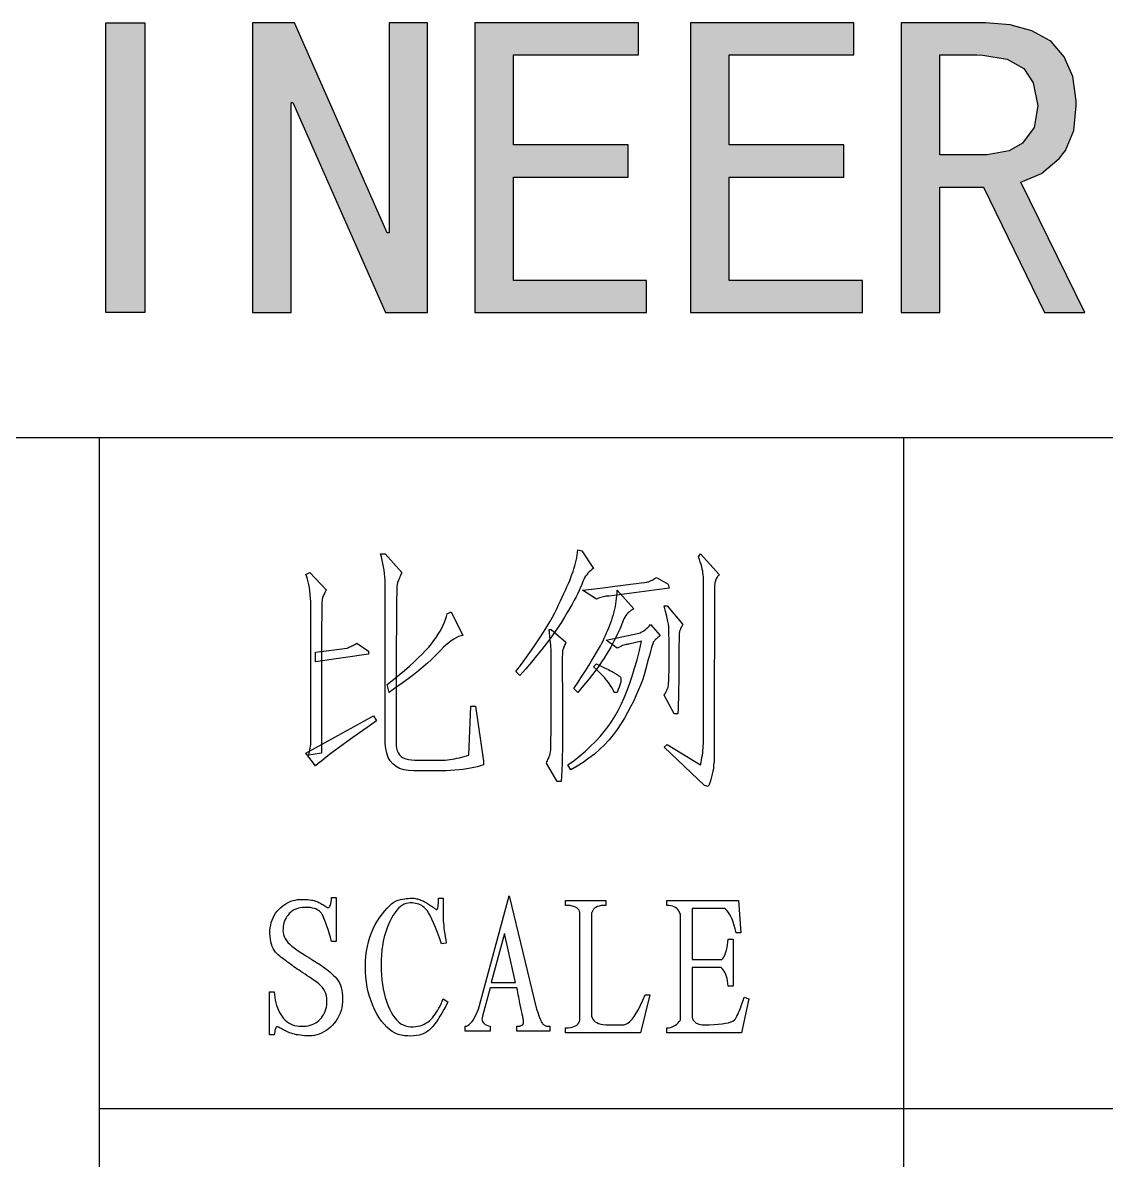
# Model space of a CAD drawing. Extents: x 0 to 420, y 0 to 297.
# Drawn here: x 362.24 to 373.01, y 27.82 to 39.13 of the extents above; entities that cross this region are included whole.
import ezdxf

# ---------------------------------------------------------------- set-up
doc = ezdxf.new("R2010")
doc.units = 0

msp = doc.modelspace()

# ---------------------------------------------------------------- linework, layer by layer
at = {"color": 154, "lineweight": 25, "ltscale": 0.072032}
for p, q in [((363.061, 36.247), (363.061, 39.128)), ((363.448, 39.128), (363.448, 36.247)), ((364.521, 39.128), (364.521, 36.247)), ((366.262, 36.247), (366.262, 39.128)), ((366.733, 39.128), (366.733, 36.247)), ((368.876, 39.128), (368.876, 36.247)), ((370.972, 39.128), (370.972, 36.247))]:
    msp.add_line(p, q, dxfattribs=at)
at = {"color": 154, "lineweight": 25, "ltscale": 0.009667}
for p, q in [((363.061, 39.128), (363.448, 39.128)), ((363.448, 36.247), (363.061, 36.247))]:
    msp.add_line(p, q, dxfattribs=at)
at = {"color": 154, "lineweight": 25, "ltscale": 0.010467}
for p, q in [((364.939, 39.128), (364.521, 39.128)), ((365.843, 36.247), (366.262, 36.247))]:
    msp.add_line(p, q, dxfattribs=at)
at = {"color": 154, "lineweight": 25, "ltscale": 0.057115}
msp.add_line((365.861, 37.038), (364.939, 39.128), dxfattribs=at)
at = {"color": 154, "lineweight": 25, "ltscale": 0.009595}
for p, q in [((366.262, 39.128), (365.878, 39.128)), ((364.521, 36.247), (364.904, 36.247)), ((370.972, 36.247), (371.356, 36.247))]:
    msp.add_line(p, q, dxfattribs=at)
at = {"color": 154, "lineweight": 25, "ltscale": 0.052261}
msp.add_line((365.878, 39.128), (365.878, 37.038), dxfattribs=at)
at = {"color": 154, "lineweight": 25, "ltscale": 0.040631}
for p, q in [((368.358, 39.128), (366.733, 39.128)), ((370.501, 39.128), (368.876, 39.128))]:
    msp.add_line(p, q, dxfattribs=at)
at = {"color": 154, "lineweight": 25, "ltscale": 0.007995}
for p, q in [((368.358, 38.809), (368.358, 39.128)), ((370.501, 38.809), (370.501, 39.128)), ((368.44, 36.247), (368.44, 36.567)), ((370.586, 36.247), (370.586, 36.567))]:
    msp.add_line(p, q, dxfattribs=at)
at = {"color": 154, "lineweight": 25, "ltscale": 0.020934}
msp.add_line((371.81, 39.128), (370.972, 39.128), dxfattribs=at)
at = {"color": 154, "lineweight": 25, "ltscale": 0.006199}
msp.add_line((372.057, 39.108), (371.81, 39.128), dxfattribs=at)
at = {"color": 154, "lineweight": 25, "ltscale": 0.005591}
msp.add_line((372.272, 39.047), (372.057, 39.108), dxfattribs=at)
at = {"color": 154, "lineweight": 25, "ltscale": 0.005203}
msp.add_line((372.455, 38.948), (372.272, 39.047), dxfattribs=at)
at = {"color": 154, "lineweight": 25, "ltscale": 0.000262174}
msp.add_line((372.464, 38.942), (372.455, 38.948), dxfattribs=at)
at = {"color": 154, "lineweight": 25, "ltscale": 0.004998}
msp.add_line((372.595, 38.791), (372.464, 38.942), dxfattribs=at)
at = {"color": 154, "lineweight": 25, "ltscale": 0.022387}
for p, q in [((367.117, 37.913), (367.117, 38.809)), ((369.263, 37.913), (369.263, 38.809))]:
    msp.add_line(p, q, dxfattribs=at)
at = {"color": 154, "lineweight": 25, "ltscale": 0.031037}
msp.add_line((367.117, 38.809), (368.358, 38.809), dxfattribs=at)
at = {"color": 154, "lineweight": 25, "ltscale": 0.030964}
msp.add_line((369.263, 38.809), (370.501, 38.809), dxfattribs=at)
at = {"color": 154, "lineweight": 25, "ltscale": 0.024859}
msp.add_line((371.356, 37.814), (371.356, 38.809), dxfattribs=at)
at = {"color": 154, "lineweight": 25, "ltscale": 0.009231}
msp.add_line((371.356, 38.809), (371.725, 38.809), dxfattribs=at)
at = {"color": 154, "lineweight": 25, "ltscale": 0.001456}
msp.add_line((371.725, 38.809), (371.783, 38.806), dxfattribs=at)
at = {"color": 154, "lineweight": 25, "ltscale": 0.006106}
msp.add_line((371.783, 38.806), (372.025, 38.768), dxfattribs=at)
at = {"color": 154, "lineweight": 25, "ltscale": 0.004851}
msp.add_line((372.025, 38.768), (372.193, 38.672), dxfattribs=at)
at = {"color": 154, "lineweight": 25, "ltscale": 0.005373}
msp.add_line((372.679, 38.594), (372.595, 38.791), dxfattribs=at)
at = {"color": 154, "lineweight": 25, "ltscale": 0.004193}
msp.add_line((372.193, 38.672), (372.286, 38.532), dxfattribs=at)
at = {"color": 154, "lineweight": 25, "ltscale": 0.006096}
msp.add_line((372.714, 38.352), (372.679, 38.594), dxfattribs=at)
at = {"color": 154, "lineweight": 25, "ltscale": 0.005845}
msp.add_line((372.286, 38.532), (372.33, 38.303), dxfattribs=at)
at = {"color": 154, "lineweight": 25, "ltscale": 0.001236}
msp.add_line((372.714, 38.303), (372.714, 38.352), dxfattribs=at)
at = {"color": 154, "lineweight": 25, "ltscale": 0.052189}
msp.add_line((364.904, 36.247), (364.904, 38.335), dxfattribs=at)
at = {"color": 154, "lineweight": 25, "ltscale": 0.000436401}
for p, q in [((364.904, 38.335), (364.922, 38.335)), ((365.878, 37.038), (365.861, 37.038))]:
    msp.add_line(p, q, dxfattribs=at)
at = {"color": 154, "lineweight": 25, "ltscale": 0.057049}
msp.add_line((364.922, 38.335), (365.843, 36.247), dxfattribs=at)
at = {"color": 154, "lineweight": 25, "ltscale": 0.005449}
msp.add_line((372.33, 38.303), (372.295, 38.088), dxfattribs=at)
at = {"color": 154, "lineweight": 25, "ltscale": 0.006213}
msp.add_line((372.688, 38.056), (372.714, 38.303), dxfattribs=at)
at = {"color": 154, "lineweight": 25, "ltscale": 0.004884}
msp.add_line((372.295, 38.088), (372.179, 37.931), dxfattribs=at)
at = {"color": 154, "lineweight": 25, "ltscale": 0.005345}
msp.add_line((372.606, 37.858), (372.688, 38.056), dxfattribs=at)
at = {"color": 154, "lineweight": 25, "ltscale": 0.028493}
for p, q in [((368.257, 37.913), (367.117, 37.913)), ((370.402, 37.913), (369.263, 37.913)), ((367.117, 37.593), (368.257, 37.593)), ((369.263, 37.593), (370.402, 37.593))]:
    msp.add_line(p, q, dxfattribs=at)
at = {"color": 154, "lineweight": 25, "ltscale": 0.007996}
for p, q in [((368.257, 37.593), (368.257, 37.913)), ((370.402, 37.593), (370.402, 37.913))]:
    msp.add_line(p, q, dxfattribs=at)
at = {"color": 154, "lineweight": 25, "ltscale": 0.003778}
msp.add_line((372.179, 37.931), (372.048, 37.855), dxfattribs=at)
at = {"color": 154, "lineweight": 25, "ltscale": 0.011775}
msp.add_line((371.827, 37.814), (371.356, 37.814), dxfattribs=at)
at = {"color": 154, "lineweight": 25, "ltscale": 0.005617}
msp.add_line((372.048, 37.855), (371.827, 37.814), dxfattribs=at)
at = {"color": 154, "lineweight": 25, "ltscale": 0.005827}
msp.add_line((372.368, 37.628), (372.545, 37.779), dxfattribs=at)
at = {"color": 154, "lineweight": 25, "ltscale": 0.002486}
msp.add_line((372.545, 37.779), (372.606, 37.858), dxfattribs=at)
at = {"color": 154, "lineweight": 25, "ltscale": 0.025658}
for p, q in [((367.117, 36.567), (367.117, 37.593)), ((369.263, 36.567), (369.263, 37.593))]:
    msp.add_line(p, q, dxfattribs=at)
at = {"color": 154, "lineweight": 25, "ltscale": 0.005507}
msp.add_line((372.164, 37.544), (372.368, 37.628), dxfattribs=at)
at = {"color": 154, "lineweight": 25, "ltscale": 0.03111}
msp.add_line((371.356, 36.247), (371.356, 37.492), dxfattribs=at)
at = {"color": 154, "lineweight": 25, "ltscale": 0.010902}
msp.add_line((371.356, 37.492), (371.792, 37.492), dxfattribs=at)
at = {"color": 154, "lineweight": 25, "ltscale": 0.034589}
msp.add_line((371.792, 37.492), (372.397, 36.247), dxfattribs=at)
at = {"color": 154, "lineweight": 25, "ltscale": 7.24792e-05}
msp.add_line((372.161, 37.544), (372.164, 37.544), dxfattribs=at)
at = {"color": 154, "lineweight": 25, "ltscale": 0.036115}
msp.add_line((372.798, 36.247), (372.161, 37.544), dxfattribs=at)
at = {"color": 154, "lineweight": 25, "ltscale": 0.033073}
msp.add_line((368.44, 36.567), (367.117, 36.567), dxfattribs=at)
at = {"color": 154, "lineweight": 25, "ltscale": 0.033072}
msp.add_line((370.586, 36.567), (369.263, 36.567), dxfattribs=at)
at = {"color": 154, "lineweight": 25, "ltscale": 0.042667}
msp.add_line((366.733, 36.247), (368.44, 36.247), dxfattribs=at)
at = {"color": 154, "lineweight": 25, "ltscale": 0.042739}
msp.add_line((368.876, 36.247), (370.586, 36.247), dxfattribs=at)
at = {"color": 154, "lineweight": 25, "ltscale": 0.01003}
msp.add_line((372.397, 36.247), (372.798, 36.247), dxfattribs=at)
at = {"color": 7, "lineweight": 25}
for p, q in [((415, 35), (235, 35)), ((363, 15), (363, 35)), ((371, 15), (371, 35)), ((415, 28.33), (363, 28.33))]:
    msp.add_line(p, q, dxfattribs=at)
for points in [[(366.691, 32.334), (366.74, 32.334), (366.818, 31.787), (366.818, 31.748), (366.788, 31.738), (366.756, 31.73), (366.723, 31.722), (366.688, 31.715), (366.652, 31.709), (366.614, 31.703), (366.575, 31.699), (366.534, 31.695), (366.491, 31.692), (366.447, 31.689), (366.125, 31.689), (366.073, 31.692), (366.026, 31.7), (365.984, 31.714), (365.948, 31.733), (365.917, 31.758), (365.891, 31.788), (365.871, 31.823), (365.856, 31.864), (365.846, 31.911), (365.841, 31.963), (365.841, 33.515), (365.841, 33.55), (365.839, 33.585), (365.837, 33.619), (365.834, 33.653), (365.829, 33.686), (365.824, 33.719), (365.818, 33.752), (365.81, 33.784), (365.802, 33.816), (365.793, 33.847), (365.841, 33.847), (366.007, 33.662), (366, 33.647), (365.993, 33.632), (365.987, 33.618), (365.981, 33.606), (365.976, 33.593), (365.971, 33.582), (365.967, 33.572), (365.964, 33.562), (365.961, 33.553), (365.959, 33.545), (365.957, 33.522), (365.955, 33.468), (365.954, 33.384), (365.952, 33.27), (365.951, 33.125), (365.95, 32.949), (365.95, 32.743), (365.949, 32.507), (365.949, 32.24), (365.949, 31.943), (365.952, 31.915), (365.959, 31.89), (365.97, 31.868), (365.983, 31.849), (366, 31.833), (366.02, 31.82), (366.044, 31.81), (366.071, 31.802), (366.101, 31.798), (366.134, 31.797), (366.437, 31.797), (366.461, 31.799), (366.484, 31.802), (366.507, 31.805), (366.531, 31.809), (366.554, 31.814), (366.578, 31.819), (366.601, 31.825), (366.625, 31.831), (366.648, 31.838), (366.672, 31.845)], [(367.912, 33.701), (367.897, 33.691), (367.882, 33.679), (367.869, 33.667), (367.856, 33.654), (367.845, 33.64), (367.834, 33.625), (367.824, 33.609), (367.815, 33.592), (367.807, 33.573), (367.799, 33.554), (367.792, 33.533), (367.781, 33.51), (367.769, 33.483), (367.755, 33.454), (367.738, 33.421), (367.72, 33.386), (367.699, 33.348), (367.676, 33.308), (367.651, 33.264), (367.624, 33.217), (367.594, 33.169), (367.561, 33.118), (367.524, 33.065), (367.485, 33.01), (367.442, 32.953), (367.396, 32.893), (367.346, 32.832), (367.294, 32.769), (367.238, 32.704), (367.179, 32.636), (367.14, 32.676), (367.195, 32.75), (367.246, 32.821), (367.294, 32.888), (367.338, 32.952), (367.378, 33.012), (367.415, 33.069), (367.448, 33.123), (367.478, 33.172), (367.504, 33.219), (367.526, 33.261), (367.546, 33.302), (367.565, 33.341), (367.584, 33.379), (367.601, 33.416), (367.618, 33.452), (367.633, 33.486), (367.648, 33.52), (367.662, 33.552), (367.675, 33.583), (367.687, 33.613), (367.698, 33.642), (367.709, 33.671), (367.718, 33.699), (367.726, 33.727), (367.734, 33.755), (367.74, 33.782), (367.745, 33.809), (367.75, 33.835), (367.753, 33.861), (367.755, 33.886), (367.795, 33.877)], [(368.976, 31.748), (368.982, 31.773), (368.987, 31.798), (368.991, 31.822), (368.995, 31.846), (368.998, 31.87), (369.001, 31.893), (369.003, 31.916), (369.004, 31.938), (369.005, 31.96), (369.005, 31.982), (369.005, 33.603), (369.005, 33.619), (369.004, 33.637), (369.001, 33.655), (368.998, 33.675), (368.993, 33.696), (368.988, 33.718), (368.982, 33.741), (368.974, 33.766), (368.966, 33.791), (368.957, 33.818), (368.976, 33.847), (369.162, 33.642), (369.154, 33.633), (369.147, 33.623), (369.141, 33.614), (369.136, 33.605), (369.131, 33.596), (369.127, 33.587), (369.124, 33.579), (369.121, 33.57), (369.119, 33.562), (369.118, 33.554), (369.117, 33.53), (369.116, 33.472), (369.115, 33.382), (369.115, 33.258), (369.114, 33.1), (369.114, 32.91), (369.113, 32.686), (369.113, 32.429), (369.113, 32.139), (369.113, 31.816), (369.111, 31.782), (369.107, 31.749), (369.104, 31.717), (369.099, 31.686), (369.093, 31.657), (369.087, 31.63), (369.08, 31.604), (369.072, 31.579), (369.064, 31.555), (369.054, 31.533), (369.015, 31.543), (368.615, 31.924), (368.644, 31.953)], [(365.099, 33.33), (365.099, 33.37), (365.097, 33.408), (365.095, 33.444), (365.091, 33.478), (365.087, 33.51), (365.082, 33.541), (365.075, 33.569), (365.068, 33.595), (365.06, 33.62), (365.05, 33.642), (365.089, 33.662), (365.255, 33.486), (365.248, 33.475), (365.241, 33.463), (365.235, 33.453), (365.23, 33.442), (365.225, 33.432), (365.221, 33.423), (365.218, 33.414), (365.215, 33.405), (365.213, 33.396), (365.212, 33.388), (365.211, 33.366), (365.21, 33.315), (365.209, 33.235), (365.208, 33.126), (365.208, 32.988), (365.207, 32.821), (365.207, 32.626), (365.207, 32.401), (365.207, 32.147), (365.207, 31.865), (365.08, 31.845), (365.099, 31.953)], [(367.804, 33.486), (367.923, 33.501), (368.03, 33.514), (368.125, 33.526), (368.208, 33.537), (368.279, 33.546), (368.338, 33.553), (368.385, 33.56), (368.42, 33.564), (368.443, 33.567), (368.454, 33.569), (368.459, 33.57), (368.465, 33.572), (368.471, 33.575), (368.479, 33.578), (368.487, 33.582), (368.495, 33.587), (368.505, 33.593), (368.515, 33.599), (368.525, 33.606), (368.537, 33.613), (368.654, 33.545), (368.664, 33.506), (368.068, 33.427), (368.058, 33.427), (368.047, 33.426), (368.036, 33.425), (368.024, 33.423), (368.012, 33.42), (367.999, 33.417), (367.985, 33.413), (367.971, 33.409), (367.956, 33.404), (367.941, 33.398)], [(367.995, 32.959), (368.007, 32.984), (368.019, 33.01), (368.031, 33.035), (368.042, 33.061), (368.053, 33.087), (368.064, 33.113), (368.074, 33.139), (368.084, 33.165), (368.093, 33.191), (368.102, 33.217), (368.111, 33.244), (368.118, 33.27), (368.125, 33.297), (368.13, 33.324), (368.135, 33.351), (368.139, 33.377), (368.142, 33.404), (368.144, 33.432), (368.146, 33.459), (368.146, 33.486), (368.312, 33.301), (368.297, 33.292), (368.283, 33.283), (368.269, 33.272), (368.257, 33.26), (368.245, 33.247), (368.234, 33.233), (368.224, 33.217), (368.215, 33.201), (368.207, 33.183), (368.2, 33.164), (368.192, 33.143), (368.183, 33.121), (368.173, 33.098), (368.162, 33.072), (368.149, 33.045), (368.134, 33.017), (368.118, 32.986), (368.101, 32.954), (368.083, 32.921), (368.063, 32.885), (368.042, 32.849), (368.018, 32.811), (367.992, 32.772), (367.965, 32.732), (367.935, 32.691), (367.903, 32.649), (367.869, 32.606), (367.833, 32.562), (367.795, 32.517), (367.755, 32.47), (367.716, 32.509), (367.758, 32.572), (367.796, 32.631), (367.832, 32.685), (367.864, 32.736), (367.893, 32.783), (367.92, 32.826), (367.943, 32.865), (367.963, 32.9), (367.981, 32.931)], [(365.861, 32.549), (365.922, 32.597), (365.979, 32.643), (366.032, 32.688), (366.081, 32.731), (366.127, 32.772), (366.169, 32.812), (366.208, 32.85), (366.242, 32.886), (366.273, 32.921), (366.3, 32.954), (366.325, 32.986), (366.347, 33.017), (366.368, 33.048), (366.386, 33.079), (366.403, 33.109), (366.418, 33.138), (366.43, 33.167), (366.441, 33.196), (366.45, 33.224), (366.457, 33.252), (366.496, 33.271), (366.613, 33.037), (366.591, 33.032), (366.569, 33.024), (366.545, 33.013), (366.522, 32.999), (366.497, 32.983), (366.472, 32.964), (366.446, 32.942), (366.419, 32.918), (366.392, 32.891), (366.364, 32.861), (366.334, 32.829), (366.299, 32.795), (366.261, 32.76), (366.219, 32.724), (366.172, 32.685), (366.122, 32.645), (366.068, 32.604), (366.009, 32.561), (365.947, 32.517), (365.88, 32.47)], [(368.615, 33.33), (368.644, 33.33), (368.8, 33.144), (368.795, 33.135), (368.79, 33.126), (368.785, 33.117), (368.781, 33.108), (368.777, 33.1), (368.774, 33.093), (368.771, 33.085), (368.769, 33.079), (368.767, 33.072), (368.766, 33.066), (368.765, 33.058), (368.764, 33.045), (368.764, 33.027), (368.763, 33.005), (368.763, 32.978), (368.762, 32.947), (368.762, 32.91), (368.762, 32.869), (368.761, 32.824), (368.761, 32.773), (368.761, 32.721), (368.761, 32.668), (368.76, 32.616), (368.76, 32.564), (368.759, 32.512), (368.758, 32.46), (368.757, 32.409), (368.755, 32.358), (368.753, 32.306), (368.752, 32.256), (368.713, 32.256), (368.615, 32.441), (368.621, 32.451), (368.626, 32.46), (368.631, 32.469), (368.635, 32.477), (368.639, 32.485), (368.643, 32.493), (368.646, 32.5), (368.649, 32.507), (368.652, 32.513), (368.654, 32.519), (368.656, 32.528), (368.657, 32.541), (368.659, 32.559), (368.66, 32.582), (368.661, 32.61), (368.662, 32.642), (368.663, 32.68), (368.663, 32.722), (368.664, 32.77), (368.664, 32.822), (368.664, 32.874), (368.664, 32.922), (368.663, 32.965), (368.663, 33.004), (368.662, 33.038), (368.662, 33.067), (368.661, 33.092), (368.661, 33.113), (368.66, 33.128), (368.659, 33.139), (368.658, 33.149), (368.655, 33.161), (368.653, 33.175), (368.649, 33.191), (368.645, 33.209), (368.641, 33.229), (368.635, 33.251), (368.629, 33.275), (368.622, 33.302)], [(368.127, 32.236), (368.157, 32.291), (368.187, 32.35), (368.216, 32.414), (368.244, 32.481), (368.271, 32.553), (368.297, 32.63), (368.321, 32.71), (368.345, 32.795), (368.368, 32.885), (368.39, 32.978), (368.263, 32.949), (368.255, 32.949), (368.246, 32.947), (368.236, 32.945), (368.226, 32.943), (368.214, 32.939), (368.202, 32.935), (368.189, 32.93), (368.176, 32.924), (368.161, 32.917), (368.146, 32.91), (368.039, 32.988), (368.351, 33.056), (368.363, 33.059), (368.375, 33.063), (368.387, 33.068), (368.4, 33.075), (368.412, 33.083), (368.425, 33.093), (368.438, 33.104), (368.451, 33.116), (368.465, 33.129), (368.478, 33.144), (368.576, 33.037), (368.565, 33.027), (368.554, 33.018), (368.545, 33.01), (368.537, 33.002), (368.529, 32.995), (368.523, 32.989), (368.518, 32.983), (368.513, 32.977), (368.51, 32.973), (368.507, 32.968), (368.505, 32.962), (368.501, 32.951), (368.496, 32.936), (368.49, 32.915), (368.483, 32.89), (368.475, 32.861), (368.465, 32.826), (368.454, 32.787), (368.442, 32.743), (368.429, 32.695), (368.415, 32.644), (368.398, 32.592), (368.379, 32.54), (368.357, 32.487), (368.334, 32.434), (368.309, 32.38), (368.281, 32.325), (368.251, 32.27), (368.219, 32.214), (368.185, 32.158), (368.149, 32.102), (368.109, 32.049), (368.067, 31.998), (368.021, 31.949), (367.973, 31.902), (367.922, 31.857), (367.867, 31.814), (367.81, 31.774), (367.75, 31.735), (367.687, 31.699), (367.658, 31.748), (367.719, 31.793), (367.777, 31.839), (367.831, 31.886), (367.883, 31.934), (367.931, 31.982), (367.977, 32.031), (368.019, 32.081), (368.058, 32.132), (368.094, 32.184)], [(367.638, 32.968), (367.633, 32.957), (367.628, 32.946), (367.623, 32.936), (367.619, 32.926), (367.615, 32.917), (367.612, 32.909), (367.609, 32.901), (367.607, 32.893), (367.605, 32.887), (367.604, 32.881), (367.603, 32.87), (367.603, 32.85), (367.602, 32.82), (367.602, 32.781), (367.602, 32.733), (367.602, 32.675), (367.602, 32.607), (367.603, 32.531), (367.603, 32.444), (367.604, 32.348), (367.605, 32.25), (367.605, 32.157), (367.605, 32.068), (367.604, 31.984), (367.603, 31.905), (367.601, 31.831), (367.599, 31.761), (367.596, 31.697), (367.593, 31.637), (367.589, 31.582), (367.55, 31.582), (367.443, 31.767), (367.449, 31.779), (367.454, 31.79), (367.459, 31.801), (367.463, 31.811), (367.467, 31.821), (367.471, 31.831), (367.474, 31.84), (367.477, 31.849), (367.48, 31.857), (367.482, 31.865), (367.484, 31.877), (367.486, 31.897), (367.487, 31.925), (367.488, 31.962), (367.489, 32.007), (367.49, 32.059), (367.491, 32.121), (367.491, 32.19), (367.492, 32.267), (367.492, 32.353), (367.492, 32.439), (367.492, 32.517), (367.492, 32.587), (367.492, 32.649), (367.492, 32.704), (367.492, 32.75), (367.492, 32.788), (367.492, 32.819), (367.492, 32.841), (367.492, 32.856), (367.492, 32.868), (367.491, 32.883), (367.49, 32.9), (367.489, 32.92), (367.487, 32.943), (367.485, 32.968), (367.482, 32.996), (367.479, 33.026), (367.476, 33.06), (367.472, 33.095), (367.492, 33.095)], [(365.148, 32.871), (365.461, 32.91), (365.47, 32.914), (365.48, 32.918), (365.49, 32.922), (365.5, 32.927), (365.509, 32.932), (365.519, 32.937), (365.529, 32.942), (365.539, 32.947), (365.548, 32.953), (365.558, 32.959), (365.675, 32.881), (365.675, 32.851), (365.148, 32.773)], [(368.175, 32.627), (368.18, 32.622), (368.184, 32.614), (368.185, 32.604), (368.185, 32.592), (368.183, 32.578), (368.179, 32.561), (368.173, 32.542), (368.166, 32.52), (368.157, 32.497), (368.146, 32.47), (368.117, 32.47), (368.106, 32.494), (368.093, 32.518), (368.078, 32.542), (368.061, 32.567), (368.041, 32.592), (368.02, 32.618), (367.996, 32.644), (367.97, 32.67), (367.942, 32.697), (367.912, 32.724), (367.941, 32.754), (367.966, 32.742), (367.988, 32.732), (368.009, 32.722), (368.029, 32.712), (368.046, 32.704), (368.062, 32.696), (368.076, 32.688), (368.088, 32.682), (368.098, 32.676), (368.107, 32.671), (368.115, 32.666), (368.122, 32.661), (368.13, 32.656), (368.137, 32.652), (368.144, 32.647), (368.15, 32.643), (368.157, 32.639), (368.163, 32.635), (368.169, 32.631)], [(365.754, 32.187), (365.66, 32.121), (365.573, 32.06), (365.494, 32.003), (365.422, 31.951), (365.358, 31.904), (365.301, 31.861), (365.252, 31.824), (365.21, 31.79), (365.175, 31.762), (365.148, 31.738), (365.05, 31.865), (365.724, 32.236)], [(365.315, 29.16), (365.295, 29.14), (365.274, 29.122), (365.252, 29.107), (365.23, 29.093), (365.208, 29.081), (365.185, 29.072), (365.161, 29.064), (365.138, 29.059), (365.113, 29.056), (365.089, 29.055), (365.064, 29.055), (365.041, 29.056), (365.018, 29.058), (364.997, 29.06), (364.976, 29.063), (364.957, 29.066), (364.939, 29.07), (364.921, 29.075), (364.905, 29.08), (364.889, 29.086), (364.875, 29.092), (364.861, 29.098), (364.848, 29.104), (364.836, 29.11), (364.825, 29.115), (364.814, 29.121), (364.805, 29.126), (364.796, 29.131), (364.787, 29.136), (364.78, 29.141), (364.773, 29.144), (364.767, 29.145), (364.761, 29.144), (364.756, 29.14), (364.752, 29.133), (364.748, 29.124), (364.744, 29.112), (364.741, 29.098), (364.739, 29.082), (364.737, 29.063), (364.69, 29.063), (364.69, 29.492), (364.737, 29.492), (364.739, 29.463), (364.743, 29.435), (364.747, 29.408), (364.753, 29.382), (364.76, 29.357), (364.769, 29.333), (364.779, 29.309), (364.79, 29.287), (364.802, 29.266), (364.815, 29.246), (364.83, 29.228), (364.845, 29.211), (364.862, 29.196), (364.88, 29.184), (364.898, 29.173), (364.918, 29.164), (364.939, 29.157), (364.96, 29.153), (364.983, 29.15), (365.007, 29.149), (365.03, 29.149), (365.053, 29.151), (365.074, 29.155), (365.095, 29.16), (365.114, 29.166), (365.132, 29.174), (365.149, 29.183), (365.165, 29.194), (365.18, 29.206), (365.194, 29.219), (365.207, 29.233), (365.218, 29.249), (365.228, 29.265), (365.237, 29.283), (365.244, 29.301), (365.25, 29.32), (365.255, 29.34), (365.258, 29.361), (365.26, 29.383), (365.26, 29.406), (365.259, 29.43), (365.255, 29.452), (365.249, 29.474), (365.241, 29.495), (365.229, 29.515), (365.215, 29.534), (365.199, 29.553), (365.181, 29.571), (365.159, 29.589), (365.135, 29.606), (365.111, 29.622), (365.087, 29.637), (365.065, 29.652), (365.043, 29.667), (365.022, 29.681), (365.002, 29.694), (364.983, 29.707), (364.965, 29.719), (364.948, 29.731), (364.932, 29.742), (364.917, 29.753), (364.901, 29.765), (364.885, 29.776), (364.87, 29.787), (364.854, 29.799), (364.839, 29.811), (364.823, 29.823), (364.807, 29.835), (364.792, 29.847), (364.776, 29.86), (364.761, 29.873), (364.748, 29.888), (364.736, 29.905), (364.725, 29.923), (364.717, 29.944), (364.709, 29.966), (364.703, 29.989), (364.699, 30.015), (364.696, 30.042), (364.694, 30.071), (364.694, 30.1), (364.696, 30.128), (364.701, 30.155), (364.707, 30.181), (364.715, 30.205), (364.725, 30.229), (364.736, 30.252), (364.75, 30.273), (364.766, 30.293), (364.784, 30.313), (364.803, 30.331), (364.822, 30.347), (364.842, 30.361), (364.862, 30.373), (364.883, 30.384), (364.903, 30.393), (364.925, 30.4), (364.946, 30.405), (364.969, 30.409), (364.991, 30.41), (365.013, 30.411), (365.034, 30.411), (365.054, 30.41), (365.072, 30.409), (365.09, 30.407), (365.106, 30.405), (365.121, 30.402), (365.135, 30.399), (365.147, 30.395), (365.159, 30.391), (365.17, 30.386), (365.18, 30.381), (365.191, 30.376), (365.201, 30.371), (365.211, 30.365), (365.22, 30.36), (365.23, 30.354), (365.239, 30.348), (365.248, 30.342), (365.257, 30.336), (365.265, 30.331), (365.272, 30.33), (365.279, 30.331), (365.285, 30.336), (365.291, 30.344), (365.296, 30.355), (365.3, 30.369), (365.303, 30.386), (365.305, 30.406), (365.307, 30.43), (365.354, 30.43), (365.354, 29.992), (365.307, 29.992), (365.295, 30.036), (365.283, 30.076), (365.272, 30.113), (365.261, 30.146), (365.251, 30.176), (365.241, 30.202), (365.231, 30.225), (365.222, 30.245), (365.214, 30.261), (365.206, 30.274), (365.197, 30.284), (365.187, 30.293), (365.176, 30.302), (365.163, 30.309), (365.149, 30.316), (365.134, 30.321), (365.117, 30.325), (365.098, 30.329), (365.079, 30.331), (365.057, 30.332), (365.036, 30.332), (365.016, 30.331), (364.996, 30.328), (364.977, 30.324), (364.96, 30.319), (364.943, 30.312), (364.927, 30.303), (364.912, 30.293), (364.898, 30.282), (364.885, 30.27), (364.874, 30.256), (364.863, 30.242), (364.854, 30.227), (364.845, 30.211), (364.839, 30.195), (364.833, 30.177), (364.829, 30.16), (364.826, 30.141), (364.824, 30.122), (364.823, 30.102), (364.824, 30.082), (364.828, 30.062), (364.835, 30.042), (364.845, 30.022), (364.857, 30.003), (364.872, 29.984), (364.89, 29.965), (364.91, 29.947), (364.934, 29.928), (364.96, 29.91), (364.986, 29.893), (365.012, 29.876), (365.036, 29.861), (365.058, 29.846), (365.08, 29.832), (365.1, 29.819), (365.119, 29.808), (365.136, 29.797), (365.152, 29.787), (365.167, 29.778), (365.181, 29.769), (365.196, 29.759), (365.211, 29.749), (365.226, 29.738), (365.242, 29.726), (365.258, 29.713), (365.275, 29.7), (365.292, 29.686), (365.309, 29.672), (365.327, 29.656), (365.344, 29.64), (365.359, 29.622), (365.373, 29.603), (365.384, 29.581), (365.394, 29.559), (365.402, 29.535), (365.409, 29.509), (365.413, 29.481), (365.416, 29.453), (365.417, 29.422), (365.416, 29.391), (365.413, 29.362), (365.408, 29.333), (365.401, 29.305), (365.391, 29.279), (365.38, 29.253), (365.367, 29.228), (365.352, 29.205), (365.334, 29.182)], [(367.214, 29.219), (367.212, 29.227), (367.21, 29.236), (367.208, 29.246), (367.206, 29.256), (367.204, 29.267), (367.201, 29.278), (367.199, 29.291), (367.196, 29.304), (367.193, 29.318), (367.19, 29.332), (367.187, 29.348), (367.184, 29.364), (367.18, 29.381), (367.176, 29.4), (367.173, 29.419), (367.169, 29.44), (367.164, 29.461), (367.16, 29.483), (367.156, 29.507), (367.151, 29.531), (366.885, 29.531), (366.807, 29.25), (366.804, 29.235), (366.803, 29.221), (366.805, 29.208), (366.809, 29.196), (366.815, 29.186), (366.824, 29.176), (366.836, 29.168), (366.85, 29.16), (366.866, 29.154), (366.885, 29.149), (366.885, 29.102), (366.635, 29.102), (366.635, 29.149), (366.649, 29.152), (366.663, 29.158), (366.677, 29.167), (366.69, 29.18), (366.704, 29.196), (366.717, 29.214), (366.73, 29.236), (366.743, 29.261), (366.756, 29.289), (366.768, 29.321), (367.073, 30.446), (367.346, 29.321), (367.354, 29.297), (367.361, 29.275), (367.368, 29.255), (367.375, 29.237), (367.382, 29.221), (367.388, 29.207), (367.393, 29.195), (367.399, 29.186), (367.404, 29.178), (367.409, 29.172), (367.414, 29.168), (367.419, 29.164), (367.425, 29.16), (367.431, 29.157), (367.438, 29.154), (367.445, 29.152), (367.453, 29.151), (367.461, 29.15), (367.47, 29.149), (367.479, 29.149), (367.479, 29.102), (367.151, 29.102), (367.151, 29.149), (367.159, 29.149), (367.166, 29.149), (367.172, 29.15), (367.179, 29.151), (367.184, 29.153), (367.19, 29.154), (367.194, 29.156), (367.199, 29.159), (367.202, 29.161), (367.206, 29.164), (367.209, 29.168), (367.211, 29.171), (367.213, 29.176), (367.215, 29.181), (367.216, 29.186), (367.216, 29.191), (367.216, 29.198), (367.216, 29.204), (367.215, 29.211)], [(365.643, 29.742), (365.645, 29.795), (365.648, 29.846), (365.654, 29.895), (365.663, 29.943), (365.674, 29.989), (365.687, 30.034), (365.703, 30.078), (365.721, 30.12), (365.741, 30.16), (365.764, 30.199), (365.788, 30.236), (365.812, 30.269), (365.836, 30.299), (365.859, 30.325), (365.882, 30.348), (365.904, 30.367), (365.926, 30.383), (365.948, 30.396), (365.97, 30.405), (365.991, 30.41), (366.012, 30.414), (366.031, 30.417), (366.05, 30.419), (366.067, 30.421), (366.084, 30.422), (366.099, 30.423), (366.114, 30.422), (366.127, 30.422), (366.14, 30.42), (366.151, 30.418), (366.162, 30.416), (366.173, 30.413), (366.184, 30.409), (366.195, 30.405), (366.206, 30.401), (366.217, 30.396), (366.228, 30.39), (366.239, 30.384), (366.25, 30.378), (366.26, 30.371), (366.271, 30.364), (366.281, 30.358), (366.291, 30.351), (366.3, 30.345), (366.308, 30.339), (366.316, 30.333), (366.324, 30.328), (366.331, 30.323), (366.337, 30.318), (366.343, 30.313), (366.348, 30.31), (366.352, 30.31), (366.356, 30.313), (366.36, 30.319), (366.363, 30.328), (366.366, 30.341), (366.367, 30.356), (366.369, 30.375), (366.37, 30.397), (366.37, 30.422), (366.417, 30.422), (366.417, 30.406), (366.417, 30.39), (366.417, 30.373), (366.417, 30.356), (366.417, 30.338), (366.417, 30.32), (366.417, 30.301), (366.417, 30.282), (366.417, 30.262), (366.417, 30.242), (366.417, 30.221), (366.418, 30.199), (366.42, 30.176), (366.422, 30.151), (366.425, 30.125), (366.428, 30.098), (366.432, 30.07), (366.437, 30.04), (366.442, 30.009), (366.448, 29.977), (366.401, 29.969), (366.38, 30.029), (366.359, 30.083), (366.34, 30.133), (366.321, 30.177), (366.303, 30.216), (366.287, 30.25), (366.271, 30.278), (366.256, 30.301), (366.242, 30.319), (366.229, 30.332), (366.216, 30.342), (366.203, 30.35), (366.189, 30.357), (366.174, 30.363), (366.158, 30.368), (366.142, 30.372), (366.125, 30.375), (366.107, 30.376), (366.088, 30.376), (366.069, 30.375), (366.05, 30.372), (366.03, 30.365), (366.012, 30.355), (365.993, 30.342), (365.974, 30.325), (365.956, 30.305), (365.938, 30.282), (365.92, 30.255), (365.903, 30.225), (365.885, 30.192), (365.869, 30.156), (365.855, 30.118), (365.842, 30.079), (365.831, 30.038), (365.821, 29.995), (365.813, 29.951), (365.807, 29.905), (365.803, 29.858), (365.8, 29.809), (365.8, 29.758), (365.8, 29.707), (365.803, 29.658), (365.807, 29.611), (365.813, 29.565), (365.82, 29.521), (365.829, 29.478), (365.84, 29.437), (365.852, 29.398), (365.866, 29.36), (365.882, 29.324), (365.898, 29.291), (365.916, 29.261), (365.935, 29.234), (365.955, 29.211), (365.975, 29.192), (365.997, 29.175), (366.019, 29.163), (366.043, 29.153), (366.067, 29.147), (366.093, 29.145), (366.118, 29.145), (366.142, 29.146), (366.165, 29.15), (366.187, 29.155), (366.208, 29.161), (366.228, 29.17), (366.246, 29.179), (366.264, 29.191), (366.28, 29.204), (366.296, 29.219), (366.31, 29.235), (366.324, 29.252), (366.338, 29.27), (366.351, 29.289), (366.363, 29.309), (366.375, 29.33), (366.386, 29.351), (366.397, 29.374), (366.407, 29.398), (366.417, 29.422), (366.464, 29.391), (366.444, 29.351), (366.424, 29.315), (366.404, 29.281), (366.385, 29.249), (366.367, 29.22), (366.349, 29.193), (366.331, 29.17), (366.314, 29.148), (366.297, 29.13), (366.28, 29.113), (366.263, 29.1), (366.244, 29.087), (366.223, 29.077), (366.201, 29.068), (366.177, 29.062), (366.152, 29.057), (366.125, 29.054), (366.096, 29.052), (366.066, 29.053), (366.034, 29.055), (366.002, 29.06), (365.97, 29.069), (365.94, 29.081), (365.911, 29.097), (365.883, 29.117), (365.855, 29.141), (365.829, 29.169), (365.804, 29.2), (365.78, 29.235), (365.757, 29.274), (365.735, 29.315), (365.716, 29.357), (365.699, 29.401), (365.684, 29.446), (365.672, 29.492), (365.661, 29.54), (365.654, 29.589), (365.648, 29.639), (365.644, 29.69)], [(367.893, 30.274), (367.893, 29.25), (367.898, 29.234), (367.905, 29.219), (367.915, 29.206), (367.928, 29.195), (367.944, 29.186), (367.963, 29.178), (367.984, 29.172), (368.008, 29.168), (368.035, 29.165), (368.065, 29.164), (368.214, 29.164), (368.234, 29.17), (368.255, 29.181), (368.275, 29.198), (368.296, 29.219), (368.317, 29.246), (368.338, 29.279), (368.36, 29.316), (368.381, 29.359), (368.403, 29.408), (368.425, 29.461), (368.471, 29.461), (368.378, 29.086), (367.635, 29.086), (367.635, 29.133), (367.659, 29.134), (367.681, 29.136), (367.701, 29.14), (367.718, 29.146), (367.733, 29.153), (367.746, 29.161), (367.757, 29.171), (367.766, 29.183), (367.772, 29.196), (367.776, 29.211), (367.776, 30.281), (367.772, 30.295), (367.766, 30.307), (367.757, 30.317), (367.746, 30.326), (367.733, 30.334), (367.718, 30.341), (367.701, 30.345), (367.681, 30.349), (367.659, 30.351), (367.635, 30.352), (367.635, 30.399), (368.034, 30.399), (368.034, 30.352), (368.01, 30.351), (367.988, 30.349), (367.969, 30.345), (367.951, 30.339), (367.936, 30.332), (367.923, 30.324), (367.913, 30.313), (367.904, 30.302), (367.898, 30.288)], [(369.331, 30.078), (369.321, 30.117), (369.311, 30.153), (369.301, 30.185), (369.29, 30.215), (369.278, 30.24), (369.266, 30.263), (369.254, 30.282), (369.241, 30.298), (369.227, 30.311), (369.214, 30.321), (368.893, 30.321), (368.893, 29.813), (368.931, 29.813), (368.968, 29.813), (369.002, 29.813), (369.035, 29.813), (369.065, 29.813), (369.094, 29.813), (369.121, 29.813), (369.146, 29.813), (369.169, 29.813), (369.19, 29.813), (369.199, 29.823), (369.208, 29.836), (369.215, 29.851), (369.223, 29.868), (369.229, 29.887), (369.235, 29.908), (369.241, 29.932), (369.245, 29.958), (369.249, 29.986), (369.253, 30.016), (369.3, 30.016), (369.3, 29.547), (369.253, 29.547), (369.249, 29.574), (369.245, 29.6), (369.24, 29.623), (369.234, 29.645), (369.227, 29.664), (369.22, 29.682), (369.212, 29.698), (369.203, 29.712), (369.193, 29.724), (369.182, 29.735), (369.146, 29.735), (369.111, 29.735), (369.078, 29.735), (369.046, 29.735), (369.016, 29.735), (368.988, 29.735), (368.962, 29.735), (368.937, 29.735), (368.914, 29.735), (368.893, 29.735), (368.893, 29.235), (368.899, 29.221), (368.905, 29.209), (368.914, 29.199), (368.923, 29.19), (368.934, 29.182), (368.947, 29.176), (368.961, 29.171), (368.976, 29.167), (368.992, 29.165), (369.01, 29.164), (369.063, 29.165), (369.111, 29.167), (369.153, 29.17), (369.192, 29.174), (369.225, 29.179), (369.254, 29.185), (369.278, 29.193), (369.298, 29.202), (369.313, 29.212), (369.323, 29.223), (369.331, 29.236), (369.339, 29.25), (369.347, 29.267), (369.355, 29.285), (369.364, 29.306), (369.373, 29.328), (369.382, 29.353), (369.391, 29.379), (369.4, 29.407), (369.409, 29.438), (369.456, 29.422), (369.385, 29.086), (368.643, 29.086), (368.643, 29.133), (368.659, 29.134), (368.674, 29.136), (368.688, 29.14), (368.702, 29.146), (368.716, 29.153), (368.729, 29.161), (368.741, 29.171), (368.753, 29.183), (368.765, 29.196), (368.776, 29.211), (368.776, 30.266), (368.769, 30.282), (368.761, 30.297), (368.751, 30.31), (368.74, 30.321), (368.727, 30.33), (368.713, 30.338), (368.698, 30.344), (368.681, 30.348), (368.663, 30.351), (368.643, 30.352), (368.643, 30.399), (369.354, 30.399), (369.378, 30.078)], [(367.135, 29.586), (367.026, 30.071), (366.893, 29.586)]]:
    msp.add_lwpolyline(points, close=True, dxfattribs=at)
at = {"color": 154, "lineweight": 5}
for points in [[(363.061, 39.128), (363.061, 36.247), (363.448, 39.128), (363.448, 36.247)], [(364.939, 39.128), (364.521, 39.128), (364.922, 38.335), (364.904, 38.335)], [(364.521, 39.128), (364.521, 36.247), (364.904, 38.335), (364.904, 36.247)], [(364.939, 39.128), (364.922, 38.335), (365.861, 37.038), (365.843, 36.247)], [(366.262, 36.247), (366.262, 39.128), (365.878, 37.038), (365.878, 39.128)], [(367.117, 38.809), (368.358, 38.809), (366.733, 39.128), (368.358, 39.128)], [(367.117, 38.809), (366.733, 39.128), (367.117, 37.593), (367.117, 36.567)], [(367.117, 36.567), (366.733, 39.128), (368.44, 36.247), (366.733, 36.247)], [(369.263, 38.809), (370.501, 38.809), (368.876, 39.128), (370.501, 39.128)], [(369.263, 38.809), (368.876, 39.128), (369.263, 37.593), (369.263, 36.567)], [(369.263, 36.567), (368.876, 39.128), (370.586, 36.247), (368.876, 36.247)], [(371.356, 38.809), (371.725, 38.809), (370.972, 39.128), (371.81, 39.128)], [(371.356, 38.809), (370.972, 39.128), (371.356, 37.492), (371.356, 36.247)], [(371.356, 36.247), (370.972, 39.128), (370.972, 36.247)], [(371.725, 38.809), (371.783, 38.806), (371.81, 39.128), (372.025, 38.768)], [(371.81, 39.128), (372.025, 38.768), (372.057, 39.108), (372.193, 38.672)], [(372.057, 39.108), (372.193, 38.672), (372.272, 39.047), (372.286, 38.532)], [(372.272, 39.047), (372.286, 38.532), (372.455, 38.948), (372.33, 38.303)], [(372.368, 37.628), (372.545, 37.779), (372.33, 38.303), (372.455, 38.948)], [(372.545, 37.779), (372.464, 38.942), (372.455, 38.948)], [(372.606, 37.858), (372.595, 38.791), (372.545, 37.779), (372.464, 38.942)], [(367.117, 38.809), (367.117, 37.593), (367.117, 37.913)], [(369.263, 38.809), (369.263, 37.593), (369.263, 37.913)], [(371.356, 38.809), (371.356, 37.492), (371.356, 37.814)], [(372.688, 38.056), (372.679, 38.594), (372.606, 37.858), (372.595, 38.791)], [(372.714, 38.303), (372.714, 38.352), (372.688, 38.056), (372.679, 38.594)], [(372.368, 37.628), (372.33, 38.303), (372.179, 37.931), (372.295, 38.088)], [(367.117, 37.913), (367.117, 37.593), (368.257, 37.913), (368.257, 37.593)], [(369.263, 37.913), (369.263, 37.593), (370.402, 37.913), (370.402, 37.593)], [(372.164, 37.544), (372.179, 37.931), (372.161, 37.544), (372.048, 37.855)], [(372.368, 37.628), (372.179, 37.931), (372.164, 37.544)], [(372.397, 36.247), (371.827, 37.814), (371.792, 37.492), (371.356, 37.814)], [(371.792, 37.492), (371.356, 37.814), (371.356, 37.492)], [(372.161, 37.544), (372.048, 37.855), (372.397, 36.247), (371.827, 37.814)], [(372.161, 37.544), (372.397, 36.247), (372.798, 36.247)], [(366.262, 36.247), (365.878, 37.038), (365.843, 36.247), (365.861, 37.038)], [(367.117, 36.567), (368.44, 36.247), (368.44, 36.567)], [(369.263, 36.567), (370.586, 36.247), (370.586, 36.567)]]:
    msp.add_solid(points, dxfattribs=at)

doc.saveas('drawing.dxf')
